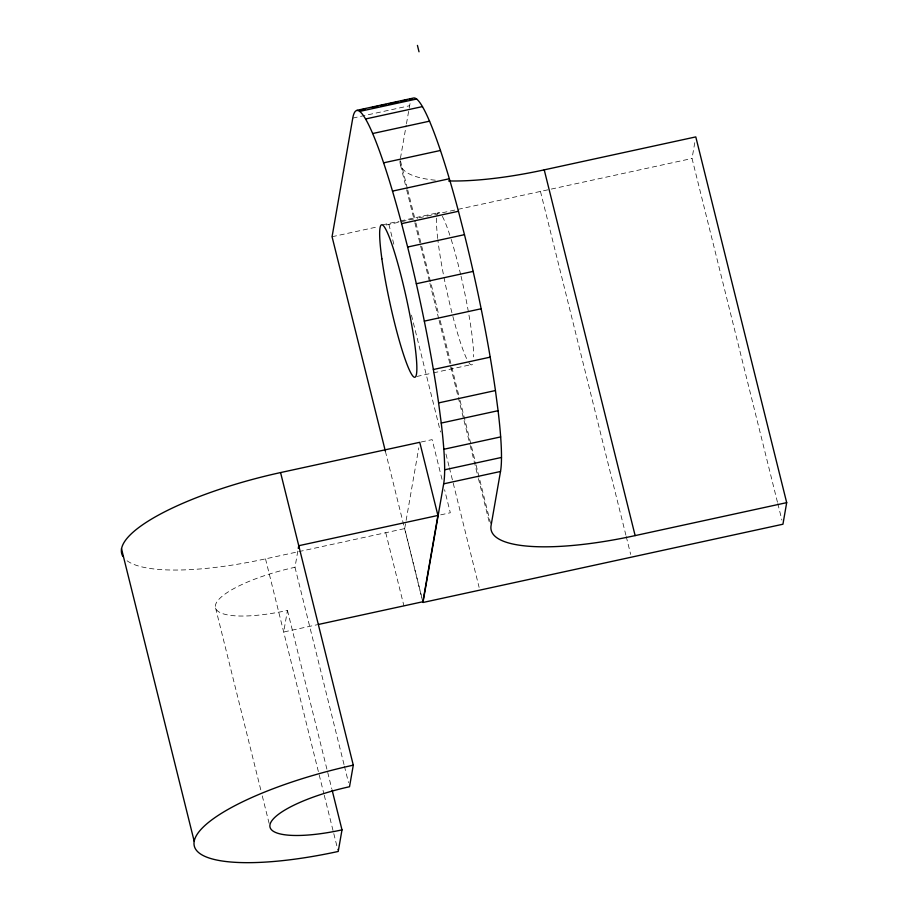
<?xml version="1.0" encoding="UTF-8"?>
<svg xmlns="http://www.w3.org/2000/svg" width="908" height="908" viewBox="0 0 908 908"><rect width="100%" height="100%" fill="white"/><g stroke="black" fill="none" stroke-linecap="round" stroke-linejoin="round"><path stroke-width="0.68" stroke-dasharray="4.54 3.41" d="M297.801 551.111L294.986 567.284A78.02 20.158 -14 0 0 215.434 605.341A78.02 20.158 -14 0 0 287.45 610.437L283.682 632.002L316.858 624.795M400.439 158.287L406.228 125.1M406.466 123.715L409.61 105.737A195.061 21.395 77.7 0 1 410.314 102.604M421.868 597.68L404.696 528.592L418.781 447.871M777.464 502.226L692.032 158.48L694.847 142.295M352.769 118.097L409.61 105.737M382.359 224.878L399.055 221.234M400.383 220.962L439.256 212.495M332.067 236.738L377.807 226.796M386.127 224.991L417.839 218.09M419.212 217.795L692.032 158.48M416.795 376.479L432.106 373.131M433.422 372.859L472.308 364.392A78.02 8.558 77.7 0 1 468.925 362.746M421.108 442.014L432.129 439.608L442.571 481.603M440.664 514.859L450.311 512.759L444.591 489.73M127.097 560.781A156.051 40.315 -14 0 0 265.511 558.863L404.696 528.592M777.804 503.599L781.901 520.102M540.464 191.429L625.896 535.175M626.236 536.549L630.685 554.425M400.53 161.045L407.374 188.546M407.715 189.92L415.569 221.541M415.909 222.914L421.38 244.91M421.721 246.295L438.814 315.042M440.176 320.535L451.458 365.913M451.798 367.286L459.652 398.918M459.993 400.292L475.713 463.534M476.064 464.919L491.092 525.414M400.507 165.018L406.319 188.387M406.659 189.761L414.513 221.393M414.865 222.766L429.552 281.889M429.893 283.262L438.78 319.014M439.12 320.388L469.879 444.137M470.219 445.51L478.085 477.143M478.425 478.516L489.696 523.882M388.896 224.378L394.367 246.386M411.449 315.133L440.505 432.004M445.964 454.011L449.04 466.383M449.392 467.756L479.118 587.385M385.378 451.242L422.617 601.119M385.741 532.712L403.924 605.863M294.986 567.284L344.075 764.797M344.416 766.159L348.502 782.628M287.45 610.437L331.772 788.734M265.511 558.863L323.906 793.853M324.247 795.226L333.452 832.25M333.792 833.623L337.889 850.081M215.593 608.008L260.925 790.425M262.287 795.919L269.108 823.352M435.352 180.193A156.051 40.315 -14 0 1 400.19 159.66M466.564 358.512A78.02 8.558 77.7 0 1 452.252 313.975M451.923 312.715A78.02 8.558 77.7 0 1 437.849 239.769M437.701 238.498A78.02 8.558 77.7 0 1 436.623 217.614M436.873 215.457A78.02 8.558 77.7 0 1 441.197 214.47M442.321 216.32A78.02 8.558 77.7 0 1 450.788 238.146M451.185 239.406A78.02 8.558 77.7 0 1 460.708 274.806M461.014 276.111A78.02 8.558 77.7 0 1 473.613 356.901"/><path stroke-width="1.36" d="M298.278 548.409L298.743 545.719L437.928 515.449L419.757 442.31L280.572 472.569A156.051 40.315 -14 0 0 122.921 556.445M332.112 790.108L341.998 829.878L338.23 851.454A156.051 40.315 -14 0 1 194.198 841.262L121.468 548.67M280.572 472.569L353.291 765.16L349.523 786.737A78.02 20.158 -14 0 0 269.971 824.782A78.02 20.158 -14 0 0 341.998 829.878M437.928 515.449L422.878 601.743L318.243 624.5M385.378 451.242L332.067 236.738L352.769 118.097A195.061 21.395 77.7 0 1 401.62 223.629L407.635 247.033A195.061 21.395 77.7 0 1 438.598 402.902L441.243 423.06A195.061 21.395 77.7 0 1 443.671 483.839L422.969 602.492L782.934 524.222L786.691 502.646L695.789 136.904L544.232 169.853A156.051 40.315 -14 0 1 448.563 180.942M356.753 110.367L413.594 98.007A195.061 21.395 77.7 0 1 458.461 211.269L464.465 234.673A195.061 21.395 77.7 0 1 495.439 390.542L498.083 410.7A195.061 21.395 77.7 0 1 500.512 471.479L491.092 525.414A156.051 40.315 -14 0 0 635.135 535.606L786.691 502.646M359.636 110.186L365.186 108.971M372.11 107.473L377.66 106.259M380.429 105.657L385.979 104.454M388.749 103.853L398.453 101.741M401.223 101.14L406.773 99.937M409.542 99.335L412.311 98.722M359.829 111.378L416.67 99.017M365.663 118.948L422.492 106.588M372.734 133.521L429.575 121.161M383.641 162.827L440.482 150.467M392.528 191.111L449.358 178.751M401.62 223.629L458.461 211.269M407.635 247.033L464.465 234.673M416.318 283.75L473.159 271.39M424.308 321.126L481.149 308.765M433.354 369.511L490.195 357.15M438.598 402.902L495.439 390.542M441.243 423.06L498.083 410.7M443.819 449.278L500.649 436.918M444.636 469.799L501.477 457.45M443.671 483.839L500.512 471.479M544.232 169.853L635.135 535.606M417.43 45.4L419.019 51.801M194.198 841.262A156.051 40.315 -14 0 1 353.291 765.16M381.871 258.791A78.02 8.558 77.7 0 0 414.014 377.081A78.02 8.558 77.7 0 0 398.771 267.02A78.02 8.558 77.7 0 0 381.871 258.791"/></g></svg>
